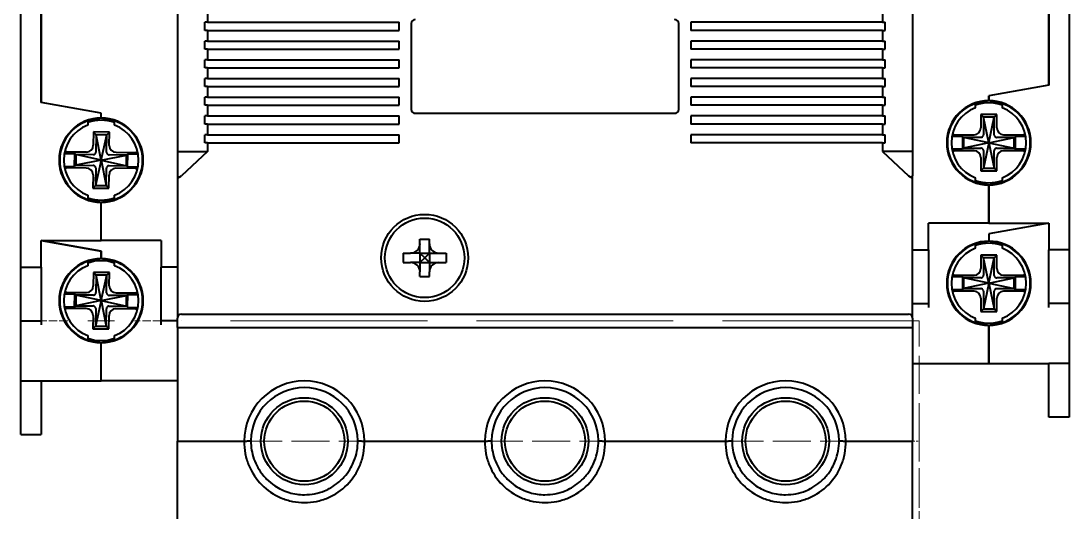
# Model space of a CAD drawing. Header units: millimetres. Extents: x 0 to 4752, y 0 to 3360.
# Drawn here: x 3916.9 to 3995.3, y 1141.5 to 1178.2 of the extents above; entities that cross this region are included whole.
import ezdxf

# ---------------------------------------------------------------- set-up
doc = ezdxf.new("R2010")
doc.units = ezdxf.units.MM
doc.header["$LTSCALE"] = 8
doc.linetypes.add('DASHED', pattern=[0.2067, 0.1654, -0.0413])
doc.layers.add('가려진 것(ISO)', color=2, linetype='DASHED', lineweight=18)
doc.layers.add('가시적인 것(ISO)', color=3, linetype='Continuous', lineweight=40)

msp = doc.modelspace()

# ---------------------------------------------------------------- linework, layer by layer
at = {"layer": '가려진 것(ISO)', "ltscale": 0.476074}
for p, q in [((3920.387, 1155.832), (3918.387, 1155.832)), ((3923.887, 1155.832), (3921.887, 1155.832)), ((3927.387, 1155.832), (3925.387, 1155.832))]:
    msp.add_line(p, q, dxfattribs=at)
at = {"layer": '가려진 것(ISO)', "ltscale": 11.127237}
msp.add_line((3984.087, 1155.832), (3928.887, 1155.832), dxfattribs=at)
at = {"layer": '가려진 것(ISO)', "ltscale": 2.142684}
msp.add_line((3984.087, 1146.832), (3984.087, 1155.832), dxfattribs=at)
at = {"layer": '가려진 것(ISO)', "ltscale": 2.142674}
for p, q in [((3933.587, 1146.832), (3942.587, 1146.832)), ((3951.587, 1146.832), (3960.587, 1146.832)), ((3969.587, 1146.832), (3978.587, 1146.832))]:
    msp.add_line(p, q, dxfattribs=at)
at = {"layer": '가려진 것(ISO)', "ltscale": 0.118944}
msp.add_line((3983.587, 1146.832), (3984.087, 1146.832), dxfattribs=at)
at = {"layer": '가려진 것(ISO)', "ltscale": 1.495845}
msp.add_line((3984.087, 1142.832), (3984.087, 1146.832), dxfattribs=at)
at = {"layer": '가려진 것(ISO)', "ltscale": 0.747873}
msp.add_line((3984.087, 1142.832), (3984.087, 1140.832), dxfattribs=at)
at = {"layer": '가시적인 것(ISO)'}
for p, q in [((3995.287, 1207.132), (3995.287, 1161.132)), ((3916.887, 1159.832), (3916.887, 1205.832)), ((3928.587, 1198.182), (3928.587, 1168.482)), ((3983.587, 1198.182), (3983.587, 1168.482)), ((3993.787, 1194.832), (3993.787, 1173.432)), ((3993.787, 1173.432), (3993.787, 1194.832)), ((3918.387, 1172.132), (3918.387, 1193.532)), ((3918.387, 1193.532), (3918.387, 1172.132)), ((3930.85, 1178.932), (3930.85, 1178.132)), ((3981.325, 1178.932), (3981.325, 1178.132)), ((3930.65, 1177.532), (3930.65, 1178.132)), ((3930.85, 1178.132), (3930.65, 1178.132)), ((3930.85, 1178.132), (3945.187, 1178.132)), ((3945.187, 1177.532), (3945.187, 1178.132)), ((3946.087, 1178.032), (3946.087, 1171.632)), ((3966.087, 1171.632), (3966.087, 1178.032)), ((3966.987, 1178.132), (3966.987, 1177.532)), ((3981.325, 1178.132), (3966.987, 1178.132)), ((3981.325, 1178.132), (3981.525, 1178.132)), ((3981.525, 1177.532), (3981.525, 1178.132)), ((3930.85, 1177.532), (3930.65, 1177.532)), ((3930.85, 1177.532), (3945.187, 1177.532)), ((3930.85, 1177.532), (3930.85, 1176.732)), ((3981.325, 1177.532), (3966.987, 1177.532)), ((3981.325, 1177.532), (3981.325, 1176.732)), ((3981.325, 1177.532), (3981.525, 1177.532)), ((3930.65, 1176.132), (3930.65, 1176.732)), ((3930.85, 1176.732), (3930.65, 1176.732)), ((3930.85, 1176.132), (3930.65, 1176.132)), ((3930.85, 1176.732), (3945.187, 1176.732)), ((3930.85, 1176.132), (3945.187, 1176.132)), ((3930.85, 1176.132), (3930.85, 1175.332)), ((3945.187, 1176.132), (3945.187, 1176.732)), ((3966.987, 1176.732), (3966.987, 1176.132)), ((3981.325, 1176.732), (3966.987, 1176.732)), ((3981.325, 1176.132), (3966.987, 1176.132)), ((3981.325, 1176.732), (3981.525, 1176.732)), ((3981.325, 1176.132), (3981.325, 1175.332)), ((3981.325, 1176.132), (3981.525, 1176.132)), ((3981.525, 1176.132), (3981.525, 1176.732)), ((3930.65, 1174.732), (3930.65, 1175.332)), ((3930.85, 1175.332), (3930.65, 1175.332)), ((3930.85, 1175.332), (3945.187, 1175.332)), ((3945.187, 1174.732), (3945.187, 1175.332)), ((3966.987, 1175.332), (3966.987, 1174.732)), ((3981.325, 1175.332), (3966.987, 1175.332)), ((3981.325, 1175.332), (3981.525, 1175.332)), ((3981.525, 1174.732), (3981.525, 1175.332)), ((3930.85, 1174.732), (3930.65, 1174.732)), ((3930.85, 1174.732), (3945.187, 1174.732)), ((3930.85, 1174.732), (3930.85, 1173.932)), ((3981.325, 1174.732), (3966.987, 1174.732)), ((3981.325, 1174.732), (3981.325, 1173.932)), ((3981.325, 1174.732), (3981.525, 1174.732)), ((3930.65, 1173.332), (3930.65, 1173.932)), ((3930.85, 1173.932), (3930.65, 1173.932)), ((3930.85, 1173.932), (3945.187, 1173.932)), ((3945.187, 1173.332), (3945.187, 1173.932)), ((3966.987, 1173.932), (3966.987, 1173.332)), ((3981.325, 1173.932), (3966.987, 1173.932)), ((3981.325, 1173.932), (3981.525, 1173.932)), ((3981.525, 1173.332), (3981.525, 1173.932)), ((3930.85, 1173.332), (3930.65, 1173.332)), ((3930.85, 1173.332), (3945.187, 1173.332)), ((3930.85, 1173.332), (3930.85, 1172.532)), ((3981.325, 1173.332), (3966.987, 1173.332)), ((3981.325, 1173.332), (3981.325, 1172.532)), ((3981.325, 1173.332), (3981.525, 1173.332)), ((3993.787, 1173.432), (3989.287, 1172.638)), ((3993.787, 1173.432), (3989.287, 1172.638)), ((3922.887, 1171.338), (3918.387, 1172.132)), ((3922.887, 1171.338), (3918.387, 1172.132)), ((3930.65, 1171.932), (3930.65, 1172.532)), ((3930.85, 1172.532), (3930.65, 1172.532)), ((3930.85, 1172.532), (3945.187, 1172.532)), ((3945.187, 1171.932), (3945.187, 1172.532)), ((3966.987, 1172.532), (3966.987, 1171.932)), ((3981.325, 1172.532), (3966.987, 1172.532)), ((3981.325, 1172.532), (3981.525, 1172.532)), ((3981.525, 1171.932), (3981.525, 1172.532)), ((3988.287, 1172.066), (3988.287, 1172.119)), ((3989.187, 1172.28), (3989.187, 1172.23)), ((3989.287, 1172.282), (3989.287, 1172.638)), ((3989.287, 1172.638), (3989.287, 1172.282)), ((3989.387, 1172.28), (3989.387, 1172.23)), ((3990.287, 1172.119), (3990.287, 1172.066)), ((3922.887, 1170.982), (3922.887, 1171.338)), ((3922.887, 1170.982), (3922.887, 1171.338)), ((3930.85, 1171.932), (3930.65, 1171.932)), ((3930.85, 1171.932), (3945.187, 1171.932)), ((3930.85, 1171.932), (3930.85, 1171.132)), ((3946.387, 1171.332), (3965.787, 1171.332)), ((3981.325, 1171.932), (3966.987, 1171.932)), ((3981.325, 1171.932), (3981.325, 1171.132)), ((3981.325, 1171.932), (3981.525, 1171.932)), ((3921.887, 1170.766), (3921.887, 1170.819)), ((3922.787, 1170.98), (3922.787, 1170.93)), ((3922.987, 1170.98), (3922.987, 1170.93)), ((3923.887, 1170.819), (3923.887, 1170.766)), ((3930.65, 1170.532), (3930.65, 1171.132)), ((3930.85, 1171.132), (3930.65, 1171.132)), ((3930.85, 1170.532), (3930.65, 1170.532)), ((3930.85, 1171.132), (3945.187, 1171.132)), ((3930.85, 1170.532), (3945.187, 1170.532)), ((3930.85, 1170.532), (3930.85, 1169.732)), ((3945.187, 1170.532), (3945.187, 1171.132)), ((3966.987, 1171.132), (3966.987, 1170.532)), ((3981.325, 1171.132), (3966.987, 1171.132)), ((3981.325, 1170.532), (3966.987, 1170.532)), ((3981.325, 1171.132), (3981.525, 1171.132)), ((3981.325, 1170.532), (3981.325, 1169.732)), ((3981.325, 1170.532), (3981.525, 1170.532)), ((3981.525, 1170.532), (3981.525, 1171.132)), ((3988.687, 1171.232), (3988.687, 1170.237)), ((3989.887, 1171.232), (3988.687, 1171.232)), ((3988.887, 1171.032), (3988.687, 1171.232)), ((3988.887, 1171.032), (3988.887, 1169.734)), ((3989.687, 1171.032), (3988.887, 1171.032)), ((3989.287, 1169.132), (3988.887, 1171.032)), ((3989.287, 1169.132), (3989.687, 1171.032)), ((3989.687, 1171.032), (3989.887, 1171.232)), ((3989.687, 1169.734), (3989.687, 1171.032)), ((3989.887, 1170.237), (3989.887, 1171.232)), ((3922.306, 1169.937), (3922.297, 1168.942)), ((3923.506, 1169.927), (3922.306, 1169.937)), ((3922.504, 1169.735), (3922.306, 1169.937)), ((3922.504, 1169.735), (3922.493, 1168.437)), ((3923.304, 1169.728), (3922.504, 1169.735)), ((3922.887, 1167.832), (3922.504, 1169.735)), ((3922.887, 1167.832), (3923.304, 1169.728)), ((3923.293, 1168.43), (3923.304, 1169.728)), ((3923.304, 1169.728), (3923.506, 1169.927)), ((3923.497, 1168.932), (3923.506, 1169.927)), ((3930.65, 1169.132), (3930.65, 1169.732)), ((3930.85, 1169.732), (3930.65, 1169.732)), ((3930.85, 1169.732), (3945.187, 1169.732)), ((3945.187, 1169.132), (3945.187, 1169.732)), ((3966.987, 1169.732), (3966.987, 1169.132)), ((3981.325, 1169.732), (3966.987, 1169.732)), ((3981.325, 1169.732), (3981.525, 1169.732)), ((3981.525, 1169.132), (3981.525, 1169.732)), ((3986.703, 1169.732), (3988.183, 1169.732)), ((3990.392, 1169.732), (3991.872, 1169.732)), ((3930.85, 1169.132), (3930.65, 1169.132)), ((3930.85, 1169.132), (3945.187, 1169.132)), ((3930.85, 1169.132), (3930.85, 1168.482)), ((3981.325, 1169.132), (3966.987, 1169.132)), ((3981.325, 1169.132), (3981.325, 1168.482)), ((3981.325, 1169.132), (3981.525, 1169.132)), ((3987.307, 1169.612), (3986.529, 1169.612)), ((3987.307, 1169.612), (3987.307, 1168.652)), ((3987.387, 1169.532), (3987.307, 1169.612)), ((3988.686, 1169.532), (3987.387, 1169.532)), ((3989.287, 1169.132), (3987.387, 1169.532)), ((3987.387, 1169.532), (3987.387, 1168.732)), ((3989.287, 1169.132), (3987.387, 1168.732)), ((3989.287, 1169.132), (3988.887, 1167.232)), ((3989.287, 1169.132), (3991.187, 1169.532)), ((3989.287, 1169.132), (3991.187, 1168.732)), ((3989.287, 1169.132), (3989.687, 1167.232)), ((3991.187, 1169.532), (3989.889, 1169.532)), ((3991.187, 1169.532), (3991.267, 1169.612)), ((3991.187, 1168.732), (3991.187, 1169.532)), ((3992.046, 1169.612), (3991.267, 1169.612)), ((3991.267, 1169.612), (3991.267, 1168.652)), ((3920.133, 1168.336), (3920.912, 1168.329)), ((3920.309, 1168.454), (3921.788, 1168.442)), ((3920.903, 1167.369), (3920.912, 1168.329)), ((3920.991, 1168.249), (3920.912, 1168.329)), ((3920.991, 1168.249), (3920.984, 1167.449)), ((3922.289, 1168.237), (3920.991, 1168.249)), ((3922.887, 1167.832), (3920.991, 1168.249)), ((3922.887, 1167.832), (3924.791, 1168.215)), ((3924.791, 1168.215), (3923.493, 1168.227)), ((3923.998, 1168.422), (3925.477, 1168.409)), ((3924.784, 1167.415), (3924.791, 1168.215)), ((3924.791, 1168.215), (3924.872, 1168.295)), ((3924.863, 1167.335), (3924.872, 1168.295)), ((3924.872, 1168.295), (3925.65, 1168.288)), ((3928.587, 1168.482), (3930.85, 1168.482)), ((3928.587, 1168.482), (3928.587, 1166.66)), ((3930.85, 1168.482), (3928.887, 1166.66)), ((3981.325, 1168.482), (3983.287, 1166.66)), ((3983.587, 1168.482), (3981.325, 1168.482)), ((3983.587, 1168.482), (3983.587, 1166.66)), ((3987.307, 1168.652), (3986.529, 1168.652)), ((3988.183, 1168.532), (3986.703, 1168.532)), ((3987.387, 1168.732), (3987.307, 1168.652)), ((3987.387, 1168.732), (3988.686, 1168.732)), ((3988.887, 1168.53), (3988.887, 1167.232)), ((3989.687, 1167.232), (3989.687, 1168.53)), ((3989.889, 1168.732), (3991.187, 1168.732)), ((3991.872, 1168.532), (3990.392, 1168.532)), ((3991.187, 1168.732), (3991.267, 1168.652)), ((3992.046, 1168.652), (3991.267, 1168.652)), ((3920.125, 1167.376), (3920.903, 1167.369)), ((3920.984, 1167.449), (3920.903, 1167.369)), ((3922.887, 1167.832), (3920.984, 1167.449)), ((3920.984, 1167.449), (3922.282, 1167.437)), ((3922.887, 1167.832), (3922.471, 1165.936)), ((3922.887, 1167.832), (3924.784, 1167.415)), ((3922.887, 1167.832), (3923.271, 1165.929)), ((3923.486, 1167.427), (3924.784, 1167.415)), ((3924.784, 1167.415), (3924.863, 1167.335)), ((3988.687, 1168.027), (3988.687, 1167.032)), ((3989.887, 1167.032), (3989.887, 1168.027)), ((3921.777, 1167.242), (3920.298, 1167.255)), ((3922.278, 1166.732), (3922.269, 1165.737)), ((3922.482, 1167.234), (3922.471, 1165.936)), ((3923.271, 1165.929), (3923.282, 1167.227)), ((3923.469, 1165.727), (3923.478, 1166.722)), ((3925.466, 1167.209), (3923.987, 1167.222)), ((3924.863, 1167.335), (3925.642, 1167.328)), ((3928.587, 1166.66), (3928.587, 1156.032)), ((3983.587, 1156.032), (3983.587, 1166.66)), ((3988.887, 1167.232), (3988.687, 1167.032)), ((3988.687, 1167.032), (3989.887, 1167.032)), ((3988.887, 1167.232), (3989.687, 1167.232)), ((3989.687, 1167.232), (3989.887, 1167.032)), ((3922.471, 1165.936), (3922.269, 1165.737)), ((3922.471, 1165.936), (3923.271, 1165.929)), ((3923.271, 1165.929), (3923.469, 1165.727)), ((3988.287, 1166.145), (3988.287, 1166.198)), ((3989.187, 1166.034), (3989.187, 1165.984)), ((3989.287, 1163.132), (3989.287, 1165.982)), ((3989.287, 1165.982), (3989.287, 1163.132)), ((3989.387, 1166.034), (3989.387, 1165.984)), ((3990.287, 1166.198), (3990.287, 1166.145)), ((3922.269, 1165.737), (3923.469, 1165.727)), ((3921.887, 1164.845), (3921.887, 1164.898)), ((3922.787, 1164.734), (3922.787, 1164.684)), ((3922.887, 1161.832), (3922.887, 1164.682)), ((3922.887, 1161.832), (3922.887, 1164.682)), ((3922.987, 1164.734), (3922.987, 1164.684)), ((3923.887, 1164.898), (3923.887, 1164.845)), ((3989.287, 1163.132), (3984.787, 1163.132)), ((3984.787, 1161.132), (3984.787, 1163.132)), ((3993.787, 1163.132), (3989.287, 1162.338)), ((3993.787, 1163.132), (3989.287, 1162.338)), ((3989.287, 1163.132), (3993.787, 1163.132)), ((3993.787, 1163.132), (3993.787, 1161.132)), ((3946.737, 1161.582), (3946.737, 1161.932)), ((3946.737, 1161.932), (3947.437, 1161.932)), ((3947.437, 1161.582), (3947.437, 1161.932)), ((3989.287, 1162.338), (3989.287, 1161.782)), ((3989.287, 1162.338), (3989.287, 1161.782)), ((3918.387, 1161.832), (3922.887, 1161.038)), ((3918.387, 1159.832), (3918.387, 1161.832)), ((3922.887, 1161.038), (3918.387, 1161.832)), ((3918.387, 1161.832), (3922.887, 1161.832)), ((3927.387, 1161.832), (3922.887, 1161.832)), ((3927.387, 1161.832), (3927.387, 1159.832)), ((3946.737, 1160.882), (3946.737, 1161.582)), ((3947.437, 1160.882), (3947.437, 1161.582)), ((3983.587, 1161.132), (3984.787, 1161.132)), ((3984.787, 1161.132), (3984.787, 1157.132)), ((3988.287, 1161.619), (3988.287, 1161.566)), ((3989.187, 1161.73), (3989.187, 1161.78)), ((3989.387, 1161.73), (3989.387, 1161.78)), ((3990.287, 1161.619), (3990.287, 1161.566)), ((3993.787, 1157.132), (3993.787, 1161.132)), ((3995.287, 1161.132), (3993.787, 1161.132)), ((3995.287, 1161.132), (3995.287, 1157.132)), ((3922.787, 1160.43), (3922.787, 1160.48)), ((3922.887, 1161.038), (3922.887, 1160.482)), ((3922.887, 1160.482), (3922.887, 1161.038)), ((3922.987, 1160.43), (3922.987, 1160.48)), ((3945.487, 1160.882), (3945.487, 1160.182)), ((3945.487, 1160.882), (3946.037, 1160.882)), ((3946.737, 1160.882), (3946.037, 1160.882)), ((3946.737, 1160.882), (3947.087, 1160.532)), ((3946.737, 1160.882), (3947.437, 1160.882)), ((3946.737, 1160.882), (3946.737, 1160.182)), ((3947.087, 1160.532), (3946.737, 1160.182)), ((3947.087, 1160.532), (3947.437, 1160.882)), ((3947.437, 1160.182), (3947.087, 1160.532)), ((3947.437, 1160.882), (3947.437, 1160.182)), ((3947.437, 1160.882), (3948.137, 1160.882)), ((3948.137, 1160.882), (3948.687, 1160.882)), ((3948.687, 1160.882), (3948.687, 1160.182)), ((3988.687, 1160.732), (3988.687, 1159.737)), ((3989.887, 1160.732), (3988.687, 1160.732)), ((3988.887, 1160.532), (3988.687, 1160.732)), ((3988.887, 1160.532), (3988.887, 1159.234)), ((3989.687, 1160.532), (3988.887, 1160.532)), ((3989.287, 1158.632), (3988.887, 1160.532)), ((3989.287, 1158.632), (3989.687, 1160.532)), ((3989.687, 1160.532), (3989.887, 1160.732)), ((3989.687, 1159.234), (3989.687, 1160.532)), ((3989.887, 1159.737), (3989.887, 1160.732)), ((3916.887, 1155.832), (3916.887, 1159.832)), ((3916.887, 1159.832), (3918.387, 1159.832)), ((3918.387, 1159.832), (3918.387, 1155.832)), ((3921.887, 1160.266), (3921.887, 1160.319)), ((3923.887, 1160.266), (3923.887, 1160.319)), ((3928.587, 1159.832), (3927.387, 1159.832)), ((3927.387, 1155.832), (3927.387, 1159.832)), ((3945.487, 1160.182), (3946.037, 1160.182)), ((3946.737, 1160.182), (3946.037, 1160.182)), ((3946.737, 1160.182), (3947.437, 1160.182)), ((3946.737, 1160.182), (3946.737, 1159.482)), ((3947.437, 1160.182), (3948.137, 1160.182)), ((3947.437, 1160.182), (3947.437, 1159.482)), ((3948.137, 1160.182), (3948.687, 1160.182)), ((3922.306, 1159.437), (3922.297, 1158.442)), ((3923.506, 1159.427), (3922.306, 1159.437)), ((3922.504, 1159.235), (3922.306, 1159.437)), ((3922.504, 1159.235), (3922.493, 1157.937)), ((3923.304, 1159.228), (3922.504, 1159.235)), ((3922.887, 1157.332), (3922.504, 1159.235)), ((3922.887, 1157.332), (3923.304, 1159.228)), ((3923.293, 1157.93), (3923.304, 1159.228)), ((3923.304, 1159.228), (3923.506, 1159.427)), ((3923.497, 1158.432), (3923.506, 1159.427)), ((3946.737, 1159.132), (3946.737, 1159.482)), ((3946.737, 1159.132), (3947.437, 1159.132)), ((3947.437, 1159.132), (3947.437, 1159.482)), ((3987.307, 1159.112), (3986.529, 1159.112)), ((3986.703, 1159.232), (3988.183, 1159.232)), ((3987.307, 1159.112), (3987.307, 1158.152)), ((3987.387, 1159.032), (3987.307, 1159.112)), ((3988.686, 1159.032), (3987.387, 1159.032)), ((3989.287, 1158.632), (3987.387, 1159.032)), ((3987.387, 1159.032), (3987.387, 1158.232)), ((3989.287, 1158.632), (3991.187, 1159.032)), ((3991.187, 1159.032), (3989.889, 1159.032)), ((3990.392, 1159.232), (3991.872, 1159.232)), ((3991.187, 1159.032), (3991.267, 1159.112)), ((3991.187, 1158.232), (3991.187, 1159.032)), ((3992.046, 1159.112), (3991.267, 1159.112)), ((3991.267, 1159.112), (3991.267, 1158.152)), ((3987.307, 1158.152), (3986.529, 1158.152)), ((3988.183, 1158.032), (3986.703, 1158.032)), ((3987.387, 1158.232), (3987.307, 1158.152)), ((3989.287, 1158.632), (3987.387, 1158.232)), ((3987.387, 1158.232), (3988.686, 1158.232)), ((3989.287, 1158.632), (3988.887, 1156.732)), ((3988.887, 1158.03), (3988.887, 1156.732)), ((3989.287, 1158.632), (3991.187, 1158.232)), ((3989.287, 1158.632), (3989.687, 1156.732)), ((3989.687, 1156.732), (3989.687, 1158.03)), ((3989.889, 1158.232), (3991.187, 1158.232)), ((3991.872, 1158.032), (3990.392, 1158.032)), ((3991.187, 1158.232), (3991.267, 1158.152)), ((3992.046, 1158.152), (3991.267, 1158.152)), ((3920.133, 1157.836), (3920.912, 1157.829)), ((3920.309, 1157.954), (3921.788, 1157.942)), ((3920.903, 1156.869), (3920.912, 1157.829)), ((3920.991, 1157.749), (3920.912, 1157.829)), ((3920.991, 1157.749), (3920.984, 1156.949)), ((3922.887, 1157.332), (3920.984, 1156.949)), ((3922.289, 1157.737), (3920.991, 1157.749)), ((3922.887, 1157.332), (3920.991, 1157.749)), ((3922.887, 1157.332), (3922.471, 1155.436)), ((3922.887, 1157.332), (3924.791, 1157.715)), ((3922.887, 1157.332), (3924.784, 1156.915)), ((3922.887, 1157.332), (3923.271, 1155.429)), ((3924.791, 1157.715), (3923.493, 1157.727)), ((3923.998, 1157.922), (3925.477, 1157.909)), ((3924.784, 1156.915), (3924.791, 1157.715)), ((3924.791, 1157.715), (3924.872, 1157.795)), ((3924.863, 1156.835), (3924.872, 1157.795)), ((3924.872, 1157.795), (3925.65, 1157.788)), ((3988.687, 1157.527), (3988.687, 1156.532)), ((3989.887, 1156.532), (3989.887, 1157.527)), ((3920.125, 1156.876), (3920.903, 1156.869)), ((3921.777, 1156.742), (3920.298, 1156.755)), ((3920.984, 1156.949), (3920.903, 1156.869)), ((3920.984, 1156.949), (3922.282, 1156.937)), ((3922.482, 1156.734), (3922.471, 1155.436)), ((3923.271, 1155.429), (3923.282, 1156.727)), ((3923.486, 1156.927), (3924.784, 1156.915)), ((3925.466, 1156.709), (3923.987, 1156.722)), ((3924.784, 1156.915), (3924.863, 1156.835)), ((3924.863, 1156.835), (3925.642, 1156.828)), ((3983.587, 1157.132), (3984.787, 1157.132)), ((3984.787, 1157.132), (3984.787, 1156.832)), ((3988.887, 1156.732), (3988.687, 1156.532)), ((3988.687, 1156.532), (3989.887, 1156.532)), ((3988.887, 1156.732), (3989.687, 1156.732)), ((3989.687, 1156.732), (3989.887, 1156.532)), ((3993.787, 1156.832), (3993.787, 1157.132)), ((3995.287, 1157.132), (3993.787, 1157.132)), ((3995.287, 1157.132), (3995.287, 1156.832)), ((3995.287, 1156.832), (3995.287, 1152.632)), ((3916.887, 1155.532), (3916.887, 1155.832)), ((3916.887, 1155.832), (3918.387, 1155.832)), ((3918.387, 1155.832), (3918.387, 1155.532)), ((3922.278, 1156.232), (3922.269, 1155.237)), ((3923.469, 1155.227), (3923.478, 1156.222)), ((3927.387, 1155.532), (3927.387, 1155.832)), ((3928.587, 1155.832), (3927.387, 1155.832)), ((3928.587, 1155.332), (3928.587, 1156.032)), ((3928.887, 1156.332), (3983.287, 1156.332)), ((3983.587, 1156.032), (3983.587, 1155.332)), ((3988.287, 1155.698), (3988.287, 1155.645)), ((3990.287, 1155.698), (3990.287, 1155.645)), ((3916.887, 1151.332), (3916.887, 1155.532)), ((3922.471, 1155.436), (3922.269, 1155.237)), ((3922.269, 1155.237), (3923.469, 1155.227)), ((3922.471, 1155.436), (3923.271, 1155.429)), ((3923.271, 1155.429), (3923.469, 1155.227)), ((3928.587, 1155.332), (3983.587, 1155.332)), ((3928.587, 1155.332), (3928.587, 1146.832)), ((3983.587, 1155.332), (3983.587, 1146.832)), ((3989.187, 1155.484), (3989.187, 1155.534)), ((3989.287, 1152.632), (3989.287, 1155.482)), ((3989.287, 1155.482), (3989.287, 1152.632)), ((3989.387, 1155.484), (3989.387, 1155.534)), ((3921.887, 1154.345), (3921.887, 1154.398)), ((3922.787, 1154.184), (3922.787, 1154.234)), ((3922.887, 1151.332), (3922.887, 1154.182)), ((3922.887, 1151.332), (3922.887, 1154.182)), ((3922.987, 1154.184), (3922.987, 1154.234)), ((3923.887, 1154.345), (3923.887, 1154.398)), ((3983.587, 1152.632), (3989.287, 1152.632)), ((3989.287, 1152.632), (3993.787, 1152.632)), ((3993.787, 1148.632), (3993.787, 1152.632)), ((3995.287, 1152.632), (3993.787, 1152.632)), ((3995.287, 1152.632), (3995.287, 1148.632)), ((3916.887, 1147.332), (3916.887, 1151.332)), ((3916.887, 1151.332), (3918.387, 1151.332)), ((3918.387, 1151.332), (3918.387, 1147.332)), ((3918.387, 1151.332), (3922.887, 1151.332)), ((3928.587, 1151.332), (3922.887, 1151.332)), ((3995.287, 1148.632), (3993.787, 1148.632)), ((3916.887, 1147.332), (3918.387, 1147.332)), ((3928.587, 1140.632), (3928.587, 1146.832)), ((3928.587, 1146.832), (3933.587, 1146.832)), ((3942.587, 1146.832), (3951.587, 1146.832)), ((3960.587, 1146.832), (3969.587, 1146.832)), ((3978.587, 1146.832), (3983.587, 1146.832)), ((3983.587, 1140.632), (3983.587, 1146.832))]:
    msp.add_line(p, q, dxfattribs=at)
for centre, radius in [((3947.087, 1160.532), 3.25), ((3947.087, 1160.532), 2.975), ((3938.087, 1146.832), 3.25), ((3938.087, 1146.832), 3), ((3956.087, 1146.832), 3.25), ((3956.087, 1146.832), 3), ((3974.087, 1146.832), 3.25), ((3974.087, 1146.832), 3)]:
    msp.add_circle(centre, radius, dxfattribs=at)
for centre, radius, start, end in [((3946.387, 1178.032), 0.3, 90, 180), ((3965.787, 1178.032), 0.3, 0, 90), ((3989.287, 1169.132), 3.15, 90, 270), ((3989.287, 1169.132), 3.1, 91.84857, 108.81906), ((3989.287, 1169.132), 2.986, 70.4332, 109.5668), ((3989.287, 1169.132), 3.15, 270, 90), ((3989.287, 1169.132), 3.1, 71.18094, 88.15143), ((3946.387, 1171.632), 0.3, 180, 270), ((3965.787, 1171.632), 0.3, 270, 0), ((3989.287, 1169.132), 3.1, 108.81906, 251.18094), ((3989.287, 1169.132), 2.8, 110.92483, 249.07517), ((3989.287, 1169.132), 3.1, 288.81906, 71.18094), ((3989.287, 1169.132), 2.8, 290.92483, 69.07517), ((3922.887, 1167.832), 3.15, 90, 270), ((3922.887, 1167.832), 3.1, 108.81906, 251.18094), ((3922.887, 1167.832), 3.1, 91.84857, 108.81906), ((3922.887, 1167.832), 2.986, 70.4332, 109.5668), ((3922.887, 1167.832), 3.15, 270, 90), ((3922.887, 1167.832), 3.1, 71.18094, 88.15143), ((3922.887, 1167.832), 3.1, 288.81906, 71.18094), ((3922.887, 1167.832), 2.8, 110.92483, 249.07517), ((3922.887, 1167.832), 2.8, 290.92483, 69.07517), ((3989.287, 1169.132), 2.986, 250.4332, 289.5668), ((3989.287, 1169.132), 3.1, 251.18094, 268.15143), ((3989.287, 1169.132), 3.1, 271.84857, 288.81906), ((3922.887, 1167.832), 2.986, 250.4332, 289.5668), ((3922.887, 1167.832), 3.1, 251.18094, 268.15143), ((3922.887, 1167.832), 3.1, 271.84857, 288.81906), ((3989.287, 1158.632), 3.15, 90, 270), ((3989.287, 1158.632), 3.1, 108.81906, 251.18094), ((3989.287, 1158.632), 2.8, 110.92483, 249.07517), ((3989.287, 1158.632), 3.1, 91.84857, 108.81906), ((3989.287, 1158.632), 2.986, 70.4332, 109.5668), ((3989.287, 1158.632), 3.15, 270, 90), ((3989.287, 1158.632), 3.1, 71.18094, 88.15143), ((3989.287, 1158.632), 3.1, 288.81906, 71.18094), ((3989.287, 1158.632), 2.8, 290.92483, 69.07517), ((3922.887, 1157.332), 3.15, 90, 270), ((3922.887, 1157.332), 3.1, 91.84857, 108.81906), ((3922.887, 1157.332), 3.15, 270, 90), ((3922.887, 1157.332), 3.1, 71.18094, 88.15143), ((3922.887, 1157.332), 3.1, 108.81906, 251.18094), ((3922.887, 1157.332), 2.8, 110.92483, 249.07517), ((3922.887, 1157.332), 2.986, 70.4332, 109.5668), ((3922.887, 1157.332), 3.1, 288.81906, 71.18094), ((3922.887, 1157.332), 2.8, 290.92483, 69.07517), ((3928.887, 1156.032), 0.3, 90, 180), ((3983.287, 1156.032), 0.3, 0, 90), ((3989.287, 1158.632), 2.986, 250.4332, 289.5668), ((3989.287, 1158.632), 3.1, 251.18094, 268.15143), ((3989.287, 1158.632), 3.1, 271.84857, 288.81906), ((3922.887, 1157.332), 2.986, 250.4332, 289.5668), ((3922.887, 1157.332), 3.1, 251.18094, 268.15143), ((3922.887, 1157.332), 3.1, 271.84857, 288.81906), ((3938.087, 1146.832), 4.5, 0, 180), ((3956.087, 1146.832), 4.5, 0, 180), ((3974.087, 1146.832), 4.5, 0, 180), ((3938.087, 1146.832), 4, 0.55738, 179.44281), ((3956.087, 1146.832), 4, 0.55738, 179.44281), ((3974.087, 1146.832), 4, 0.55738, 179.44281)]:
    msp.add_arc(centre, radius, start, end, dxfattribs=at)
for centre, major_axis, ratio, start_param, end_param in [((3988.149, 1170.271), (-0.393, 0.393), 0.939231, 2.387521, 3.895664), ((3990.426, 1170.271), (0.393, 0.393), 0.939231, 2.387521, 3.895664), ((3921.759, 1168.98), (-0.389, 0.396), 0.939231, 2.387521, 3.895664), ((3924.036, 1168.961), (0.396, 0.389), 0.939231, 2.387521, 3.895664), ((3988.149, 1167.993), (-0.393, -0.393), 0.939231, 2.387521, 3.895664), ((3990.426, 1167.993), (0.393, -0.393), 0.939231, 2.387521, 3.895664), ((3921.739, 1166.703), (-0.396, -0.389), 0.939231, 2.387521, 3.895664), ((3924.016, 1166.683), (0.389, -0.396), 0.939231, 2.387521, 3.895664), ((3928.887, 1166.939), (-0.26, -0.38), 0.39371, 5.760766, 7.331562), ((3983.287, 1166.939), (0.26, -0.38), 0.39371, 5.234809, 6.805605), ((3945.993, 1161.627), (-0.542, 0.542), 0.941609, 2.386259, 3.896927), ((3948.182, 1161.627), (0.542, 0.542), 0.941609, 2.386259, 3.896927), ((3945.993, 1159.437), (-0.542, -0.542), 0.941609, 2.386259, 3.896927), ((3948.182, 1159.437), (0.542, -0.542), 0.941609, 2.386259, 3.896927), ((3988.149, 1159.771), (-0.393, 0.393), 0.939231, 2.387521, 3.895664), ((3990.426, 1159.771), (0.393, 0.393), 0.939231, 2.387521, 3.895664), ((3921.759, 1158.48), (-0.389, 0.396), 0.939231, 2.387521, 3.895664), ((3924.036, 1158.461), (0.396, 0.389), 0.939231, 2.387521, 3.895664), ((3988.149, 1157.493), (-0.393, -0.393), 0.939231, 2.387521, 3.895664), ((3990.426, 1157.493), (0.393, -0.393), 0.939231, 2.387521, 3.895664), ((3921.739, 1156.203), (-0.396, -0.389), 0.939231, 2.387521, 3.895664), ((3924.016, 1156.183), (0.389, -0.396), 0.939231, 2.387521, 3.895664)]:
    msp.add_ellipse(centre, major_axis=major_axis, ratio=ratio, start_param=start_param, end_param=end_param, dxfattribs=at)
for points in [[(3988.287, 1171.747), (3988.287, 1171.782), (3988.287, 1171.853), (3988.287, 1171.959), (3988.287, 1172.03), (3988.287, 1172.066)], [(3990.287, 1172.066), (3990.287, 1172.03), (3990.287, 1171.959), (3990.287, 1171.853), (3990.287, 1171.782), (3990.287, 1171.747)], [(3921.887, 1170.766), (3921.887, 1170.73), (3921.887, 1170.659), (3921.887, 1170.553), (3921.887, 1170.482), (3921.887, 1170.447)], [(3923.887, 1170.447), (3923.887, 1170.482), (3923.887, 1170.553), (3923.887, 1170.659), (3923.887, 1170.73), (3923.887, 1170.766)], [(3988.886, 1169.71), (3988.887, 1169.718), (3988.887, 1169.726), (3988.887, 1169.734)], [(3989.689, 1169.71), (3989.688, 1169.718), (3989.687, 1169.726), (3989.687, 1169.734)], [(3988.71, 1169.534), (3988.702, 1169.532), (3988.694, 1169.532), (3988.686, 1169.532)], [(3989.865, 1169.534), (3989.873, 1169.532), (3989.881, 1169.532), (3989.889, 1169.532)], [(3922.313, 1168.239), (3922.305, 1168.238), (3922.297, 1168.237), (3922.289, 1168.237)], [(3922.491, 1168.413), (3922.492, 1168.421), (3922.493, 1168.429), (3922.493, 1168.437)], [(3923.294, 1168.406), (3923.293, 1168.414), (3923.293, 1168.422), (3923.293, 1168.43)], [(3923.469, 1168.229), (3923.477, 1168.227), (3923.485, 1168.227), (3923.493, 1168.227)], [(3988.71, 1168.73), (3988.702, 1168.731), (3988.694, 1168.732), (3988.686, 1168.732)], [(3988.886, 1168.554), (3988.887, 1168.546), (3988.887, 1168.538), (3988.887, 1168.53)], [(3989.689, 1168.554), (3989.688, 1168.546), (3989.687, 1168.538), (3989.687, 1168.53)], [(3989.865, 1168.73), (3989.873, 1168.731), (3989.881, 1168.732), (3989.889, 1168.732)], [(3922.306, 1167.435), (3922.298, 1167.437), (3922.29, 1167.437), (3922.282, 1167.437)], [(3923.462, 1167.425), (3923.47, 1167.426), (3923.478, 1167.427), (3923.486, 1167.427)], [(3922.481, 1167.258), (3922.482, 1167.25), (3922.482, 1167.242), (3922.482, 1167.234)], [(3923.284, 1167.251), (3923.283, 1167.243), (3923.282, 1167.235), (3923.282, 1167.227)], [(3988.287, 1166.198), (3988.287, 1166.233), (3988.287, 1166.305), (3988.287, 1166.411), (3988.287, 1166.482), (3988.287, 1166.517)], [(3990.287, 1166.517), (3990.287, 1166.482), (3990.287, 1166.411), (3990.287, 1166.305), (3990.287, 1166.233), (3990.287, 1166.198)], [(3921.887, 1165.217), (3921.887, 1165.182), (3921.887, 1165.111), (3921.887, 1165.005), (3921.887, 1164.933), (3921.887, 1164.898)], [(3923.887, 1164.898), (3923.887, 1164.933), (3923.887, 1165.005), (3923.887, 1165.111), (3923.887, 1165.182), (3923.887, 1165.217)], [(3988.287, 1161.247), (3988.287, 1161.282), (3988.287, 1161.353), (3988.287, 1161.459), (3988.287, 1161.53), (3988.287, 1161.566)], [(3990.287, 1161.566), (3990.287, 1161.53), (3990.287, 1161.459), (3990.287, 1161.353), (3990.287, 1161.282), (3990.287, 1161.247)], [(3921.887, 1160.266), (3921.887, 1160.23), (3921.887, 1160.159), (3921.887, 1160.053), (3921.887, 1159.982), (3921.887, 1159.947)], [(3923.887, 1159.947), (3923.887, 1159.982), (3923.887, 1160.053), (3923.887, 1160.159), (3923.887, 1160.23), (3923.887, 1160.266)], [(3988.71, 1159.034), (3988.702, 1159.032), (3988.694, 1159.032), (3988.686, 1159.032)], [(3988.886, 1159.21), (3988.887, 1159.218), (3988.887, 1159.226), (3988.887, 1159.234)], [(3989.689, 1159.21), (3989.688, 1159.218), (3989.687, 1159.226), (3989.687, 1159.234)], [(3989.865, 1159.034), (3989.873, 1159.032), (3989.881, 1159.032), (3989.889, 1159.032)], [(3988.71, 1158.23), (3988.702, 1158.231), (3988.694, 1158.232), (3988.686, 1158.232)], [(3988.886, 1158.054), (3988.887, 1158.046), (3988.887, 1158.038), (3988.887, 1158.03)], [(3989.689, 1158.054), (3989.688, 1158.046), (3989.687, 1158.038), (3989.687, 1158.03)], [(3989.865, 1158.23), (3989.873, 1158.231), (3989.881, 1158.232), (3989.889, 1158.232)], [(3922.313, 1157.739), (3922.305, 1157.738), (3922.297, 1157.737), (3922.289, 1157.737)], [(3922.491, 1157.913), (3922.492, 1157.921), (3922.493, 1157.929), (3922.493, 1157.937)], [(3923.294, 1157.906), (3923.293, 1157.914), (3923.293, 1157.922), (3923.293, 1157.93)], [(3923.469, 1157.729), (3923.477, 1157.727), (3923.485, 1157.727), (3923.493, 1157.727)], [(3922.306, 1156.935), (3922.298, 1156.937), (3922.29, 1156.937), (3922.282, 1156.937)], [(3922.481, 1156.758), (3922.482, 1156.75), (3922.482, 1156.742), (3922.482, 1156.734)], [(3923.284, 1156.751), (3923.283, 1156.743), (3923.282, 1156.735), (3923.282, 1156.727)], [(3923.462, 1156.925), (3923.47, 1156.926), (3923.478, 1156.927), (3923.486, 1156.927)], [(3988.287, 1155.698), (3988.287, 1155.733), (3988.287, 1155.805), (3988.287, 1155.911), (3988.287, 1155.982), (3988.287, 1156.017)], [(3990.287, 1156.017), (3990.287, 1155.982), (3990.287, 1155.911), (3990.287, 1155.805), (3990.287, 1155.733), (3990.287, 1155.698)], [(3921.887, 1154.717), (3921.887, 1154.682), (3921.887, 1154.611), (3921.887, 1154.505), (3921.887, 1154.433), (3921.887, 1154.398)], [(3923.887, 1154.398), (3923.887, 1154.433), (3923.887, 1154.505), (3923.887, 1154.611), (3923.887, 1154.682), (3923.887, 1154.717)]]:
    msp.add_open_spline(points, degree=3, dxfattribs=at)
for points, knots in [([(3986.703, 1169.732), (3986.665, 1169.732), (3986.62, 1169.731), (3986.574, 1169.729), (3986.563, 1169.729), (3986.552, 1169.728)], [-0.04536887, -0.04536887, -0.04536887, -0.04536887, -0.03388591, -0.03388591, -0.03039823, -0.03039823, -0.03039823, -0.03039823]), ([(3992.023, 1169.728), (3992.012, 1169.729), (3992.001, 1169.729), (3991.955, 1169.731), (3991.91, 1169.732), (3991.872, 1169.732)], [-0.14993013, -0.14993013, -0.14993013, -0.14993013, -0.14644246, -0.14644246, -0.1349595, -0.1349595, -0.1349595, -0.1349595]), ([(3988.71, 1169.534), (3988.712, 1169.534), (3988.714, 1169.534), (3988.736, 1169.538), (3988.757, 1169.545), (3988.795, 1169.565), (3988.812, 1169.579), (3988.841, 1169.607), (3988.854, 1169.625), (3988.874, 1169.663), (3988.881, 1169.683), (3988.885, 1169.705), (3988.886, 1169.707), (3988.886, 1169.71)], [0.01709808, 0.01709808, 0.01709808, 0.01709808, 0.01777381, 0.01777381, 0.02384946, 0.02384946, 0.02992512, 0.02992512, 0.03600078, 0.03600078, 0.04207644, 0.04207644, 0.04275217, 0.04275217, 0.04275217, 0.04275217]), ([(3989.689, 1169.71), (3989.689, 1169.707), (3989.69, 1169.705), (3989.694, 1169.683), (3989.701, 1169.663), (3989.721, 1169.625), (3989.734, 1169.607), (3989.763, 1169.579), (3989.78, 1169.565), (3989.818, 1169.545), (3989.839, 1169.538), (3989.861, 1169.534), (3989.863, 1169.534), (3989.865, 1169.534)], [-0.22101525, -0.22101525, -0.22101525, -0.22101525, -0.22033952, -0.22033952, -0.21426387, -0.21426387, -0.20818821, -0.20818821, -0.20211255, -0.20211255, -0.19603689, -0.19603689, -0.19536116, -0.19536116, -0.19536116, -0.19536116]), ([(3920.309, 1168.454), (3920.27, 1168.455), (3920.225, 1168.454), (3920.179, 1168.453), (3920.168, 1168.452), (3920.157, 1168.452)], [-0.04536887, -0.04536887, -0.04536887, -0.04536887, -0.03388591, -0.03388591, -0.03039823, -0.03039823, -0.03039823, -0.03039823]), ([(3922.313, 1168.239), (3922.315, 1168.239), (3922.318, 1168.239), (3922.34, 1168.243), (3922.36, 1168.25), (3922.398, 1168.27), (3922.416, 1168.283), (3922.445, 1168.311), (3922.458, 1168.329), (3922.479, 1168.366), (3922.486, 1168.387), (3922.49, 1168.409), (3922.491, 1168.411), (3922.491, 1168.413)], [0.01709808, 0.01709808, 0.01709808, 0.01709808, 0.01777381, 0.01777381, 0.02384946, 0.02384946, 0.02992512, 0.02992512, 0.03600078, 0.03600078, 0.04207644, 0.04207644, 0.04275217, 0.04275217, 0.04275217, 0.04275217]), ([(3923.294, 1168.406), (3923.294, 1168.404), (3923.295, 1168.402), (3923.298, 1168.38), (3923.305, 1168.359), (3923.325, 1168.321), (3923.338, 1168.303), (3923.367, 1168.274), (3923.384, 1168.261), (3923.422, 1168.24), (3923.443, 1168.233), (3923.464, 1168.229), (3923.466, 1168.229), (3923.469, 1168.229)], [-0.22101525, -0.22101525, -0.22101525, -0.22101525, -0.22033952, -0.22033952, -0.21426387, -0.21426387, -0.20818821, -0.20818821, -0.20211255, -0.20211255, -0.19603689, -0.19603689, -0.19536116, -0.19536116, -0.19536116, -0.19536116]), ([(3925.628, 1168.404), (3925.617, 1168.405), (3925.606, 1168.406), (3925.56, 1168.408), (3925.515, 1168.409), (3925.477, 1168.409)], [-0.14993013, -0.14993013, -0.14993013, -0.14993013, -0.14644246, -0.14644246, -0.1349595, -0.1349595, -0.1349595, -0.1349595]), ([(3986.552, 1168.536), (3986.563, 1168.535), (3986.574, 1168.535), (3986.62, 1168.533), (3986.665, 1168.532), (3986.703, 1168.532)], [-0.14993013, -0.14993013, -0.14993013, -0.14993013, -0.14644246, -0.14644246, -0.1349595, -0.1349595, -0.1349595, -0.1349595]), ([(3988.886, 1168.554), (3988.886, 1168.556), (3988.885, 1168.559), (3988.881, 1168.58), (3988.874, 1168.601), (3988.854, 1168.639), (3988.841, 1168.657), (3988.812, 1168.685), (3988.795, 1168.699), (3988.757, 1168.719), (3988.736, 1168.726), (3988.714, 1168.73), (3988.712, 1168.73), (3988.71, 1168.73)], [-0.22101525, -0.22101525, -0.22101525, -0.22101525, -0.22033952, -0.22033952, -0.21426387, -0.21426387, -0.20818821, -0.20818821, -0.20211255, -0.20211255, -0.19603689, -0.19603689, -0.19536116, -0.19536116, -0.19536116, -0.19536116]), ([(3989.865, 1168.73), (3989.863, 1168.73), (3989.861, 1168.73), (3989.839, 1168.726), (3989.818, 1168.719), (3989.78, 1168.699), (3989.763, 1168.685), (3989.734, 1168.657), (3989.721, 1168.639), (3989.701, 1168.601), (3989.694, 1168.58), (3989.69, 1168.559), (3989.689, 1168.556), (3989.689, 1168.554)], [0.01709808, 0.01709808, 0.01709808, 0.01709808, 0.01777381, 0.01777381, 0.02384946, 0.02384946, 0.02992512, 0.02992512, 0.03600078, 0.03600078, 0.04207644, 0.04207644, 0.04275217, 0.04275217, 0.04275217, 0.04275217]), ([(3991.872, 1168.532), (3991.91, 1168.532), (3991.955, 1168.533), (3992.001, 1168.535), (3992.012, 1168.535), (3992.023, 1168.536)], [-0.04536887, -0.04536887, -0.04536887, -0.04536887, -0.03388591, -0.03388591, -0.03039823, -0.03039823, -0.03039823, -0.03039823]), ([(3922.481, 1167.258), (3922.481, 1167.26), (3922.48, 1167.262), (3922.477, 1167.284), (3922.47, 1167.305), (3922.45, 1167.343), (3922.437, 1167.361), (3922.408, 1167.389), (3922.391, 1167.403), (3922.353, 1167.424), (3922.332, 1167.431), (3922.311, 1167.435), (3922.308, 1167.435), (3922.306, 1167.435)], [-0.22101525, -0.22101525, -0.22101525, -0.22101525, -0.22033952, -0.22033952, -0.21426387, -0.21426387, -0.20818821, -0.20818821, -0.20211255, -0.20211255, -0.19603689, -0.19603689, -0.19536116, -0.19536116, -0.19536116, -0.19536116]), ([(3923.462, 1167.425), (3923.459, 1167.425), (3923.457, 1167.425), (3923.435, 1167.421), (3923.415, 1167.414), (3923.377, 1167.394), (3923.359, 1167.381), (3923.33, 1167.353), (3923.317, 1167.335), (3923.296, 1167.297), (3923.289, 1167.277), (3923.285, 1167.255), (3923.284, 1167.253), (3923.284, 1167.251)], [0.01709808, 0.01709808, 0.01709808, 0.01709808, 0.01777381, 0.01777381, 0.02384946, 0.02384946, 0.02992512, 0.02992512, 0.03600078, 0.03600078, 0.04207644, 0.04207644, 0.04275217, 0.04275217, 0.04275217, 0.04275217]), ([(3920.147, 1167.26), (3920.158, 1167.259), (3920.169, 1167.258), (3920.215, 1167.256), (3920.26, 1167.255), (3920.298, 1167.255)], [-0.14993013, -0.14993013, -0.14993013, -0.14993013, -0.14644246, -0.14644246, -0.1349595, -0.1349595, -0.1349595, -0.1349595]), ([(3925.466, 1167.209), (3925.504, 1167.209), (3925.55, 1167.21), (3925.596, 1167.211), (3925.607, 1167.211), (3925.618, 1167.212)], [-0.04536887, -0.04536887, -0.04536887, -0.04536887, -0.03388591, -0.03388591, -0.03039823, -0.03039823, -0.03039823, -0.03039823]), ([(3986.703, 1159.232), (3986.665, 1159.232), (3986.62, 1159.231), (3986.574, 1159.229), (3986.563, 1159.229), (3986.552, 1159.228)], [-0.04536887, -0.04536887, -0.04536887, -0.04536887, -0.03388591, -0.03388591, -0.03039823, -0.03039823, -0.03039823, -0.03039823]), ([(3988.71, 1159.034), (3988.712, 1159.034), (3988.714, 1159.034), (3988.736, 1159.038), (3988.757, 1159.045), (3988.795, 1159.065), (3988.812, 1159.079), (3988.841, 1159.107), (3988.854, 1159.125), (3988.874, 1159.163), (3988.881, 1159.183), (3988.885, 1159.205), (3988.886, 1159.207), (3988.886, 1159.21)], [0.01709808, 0.01709808, 0.01709808, 0.01709808, 0.01777381, 0.01777381, 0.02384946, 0.02384946, 0.02992512, 0.02992512, 0.03600078, 0.03600078, 0.04207644, 0.04207644, 0.04275217, 0.04275217, 0.04275217, 0.04275217]), ([(3989.689, 1159.21), (3989.689, 1159.207), (3989.69, 1159.205), (3989.694, 1159.183), (3989.701, 1159.163), (3989.721, 1159.125), (3989.734, 1159.107), (3989.763, 1159.079), (3989.78, 1159.065), (3989.818, 1159.045), (3989.839, 1159.038), (3989.861, 1159.034), (3989.863, 1159.034), (3989.865, 1159.034)], [-0.22101525, -0.22101525, -0.22101525, -0.22101525, -0.22033952, -0.22033952, -0.21426387, -0.21426387, -0.20818821, -0.20818821, -0.20211255, -0.20211255, -0.19603689, -0.19603689, -0.19536116, -0.19536116, -0.19536116, -0.19536116]), ([(3992.023, 1159.228), (3992.012, 1159.229), (3992.001, 1159.229), (3991.955, 1159.231), (3991.91, 1159.232), (3991.872, 1159.232)], [-0.14993013, -0.14993013, -0.14993013, -0.14993013, -0.14644246, -0.14644246, -0.1349595, -0.1349595, -0.1349595, -0.1349595]), ([(3986.552, 1158.036), (3986.563, 1158.035), (3986.574, 1158.035), (3986.62, 1158.033), (3986.665, 1158.032), (3986.703, 1158.032)], [-0.14993013, -0.14993013, -0.14993013, -0.14993013, -0.14644246, -0.14644246, -0.1349595, -0.1349595, -0.1349595, -0.1349595]), ([(3988.886, 1158.054), (3988.886, 1158.056), (3988.885, 1158.059), (3988.881, 1158.08), (3988.874, 1158.101), (3988.854, 1158.139), (3988.841, 1158.157), (3988.812, 1158.185), (3988.795, 1158.199), (3988.757, 1158.219), (3988.736, 1158.226), (3988.714, 1158.23), (3988.712, 1158.23), (3988.71, 1158.23)], [-0.22101525, -0.22101525, -0.22101525, -0.22101525, -0.22033952, -0.22033952, -0.21426387, -0.21426387, -0.20818821, -0.20818821, -0.20211255, -0.20211255, -0.19603689, -0.19603689, -0.19536116, -0.19536116, -0.19536116, -0.19536116]), ([(3989.865, 1158.23), (3989.863, 1158.23), (3989.861, 1158.23), (3989.839, 1158.226), (3989.818, 1158.219), (3989.78, 1158.199), (3989.763, 1158.185), (3989.734, 1158.157), (3989.721, 1158.139), (3989.701, 1158.101), (3989.694, 1158.08), (3989.69, 1158.059), (3989.689, 1158.056), (3989.689, 1158.054)], [0.01709808, 0.01709808, 0.01709808, 0.01709808, 0.01777381, 0.01777381, 0.02384946, 0.02384946, 0.02992512, 0.02992512, 0.03600078, 0.03600078, 0.04207644, 0.04207644, 0.04275217, 0.04275217, 0.04275217, 0.04275217]), ([(3991.872, 1158.032), (3991.91, 1158.032), (3991.955, 1158.033), (3992.001, 1158.035), (3992.012, 1158.035), (3992.023, 1158.036)], [-0.04536887, -0.04536887, -0.04536887, -0.04536887, -0.03388591, -0.03388591, -0.03039823, -0.03039823, -0.03039823, -0.03039823]), ([(3920.309, 1157.954), (3920.27, 1157.955), (3920.225, 1157.954), (3920.179, 1157.953), (3920.168, 1157.952), (3920.157, 1157.952)], [-0.04536887, -0.04536887, -0.04536887, -0.04536887, -0.03388591, -0.03388591, -0.03039823, -0.03039823, -0.03039823, -0.03039823]), ([(3922.313, 1157.739), (3922.315, 1157.739), (3922.318, 1157.739), (3922.34, 1157.743), (3922.36, 1157.75), (3922.398, 1157.77), (3922.416, 1157.783), (3922.445, 1157.811), (3922.458, 1157.829), (3922.479, 1157.866), (3922.486, 1157.887), (3922.49, 1157.909), (3922.491, 1157.911), (3922.491, 1157.913)], [0.01709808, 0.01709808, 0.01709808, 0.01709808, 0.01777381, 0.01777381, 0.02384946, 0.02384946, 0.02992512, 0.02992512, 0.03600078, 0.03600078, 0.04207644, 0.04207644, 0.04275217, 0.04275217, 0.04275217, 0.04275217]), ([(3923.294, 1157.906), (3923.294, 1157.904), (3923.295, 1157.902), (3923.298, 1157.88), (3923.305, 1157.859), (3923.325, 1157.821), (3923.338, 1157.803), (3923.367, 1157.774), (3923.384, 1157.761), (3923.422, 1157.74), (3923.443, 1157.733), (3923.464, 1157.729), (3923.466, 1157.729), (3923.469, 1157.729)], [-0.22101525, -0.22101525, -0.22101525, -0.22101525, -0.22033952, -0.22033952, -0.21426387, -0.21426387, -0.20818821, -0.20818821, -0.20211255, -0.20211255, -0.19603689, -0.19603689, -0.19536116, -0.19536116, -0.19536116, -0.19536116]), ([(3925.628, 1157.904), (3925.617, 1157.905), (3925.606, 1157.906), (3925.56, 1157.908), (3925.515, 1157.909), (3925.477, 1157.909)], [-0.14993013, -0.14993013, -0.14993013, -0.14993013, -0.14644246, -0.14644246, -0.1349595, -0.1349595, -0.1349595, -0.1349595]), ([(3920.147, 1156.76), (3920.158, 1156.759), (3920.169, 1156.758), (3920.215, 1156.756), (3920.26, 1156.755), (3920.298, 1156.755)], [-0.14993013, -0.14993013, -0.14993013, -0.14993013, -0.14644246, -0.14644246, -0.1349595, -0.1349595, -0.1349595, -0.1349595]), ([(3922.481, 1156.758), (3922.481, 1156.76), (3922.48, 1156.762), (3922.477, 1156.784), (3922.47, 1156.805), (3922.45, 1156.843), (3922.437, 1156.861), (3922.408, 1156.889), (3922.391, 1156.903), (3922.353, 1156.924), (3922.332, 1156.931), (3922.311, 1156.935), (3922.308, 1156.935), (3922.306, 1156.935)], [-0.22101525, -0.22101525, -0.22101525, -0.22101525, -0.22033952, -0.22033952, -0.21426387, -0.21426387, -0.20818821, -0.20818821, -0.20211255, -0.20211255, -0.19603689, -0.19603689, -0.19536116, -0.19536116, -0.19536116, -0.19536116]), ([(3923.462, 1156.925), (3923.459, 1156.925), (3923.457, 1156.925), (3923.435, 1156.921), (3923.415, 1156.914), (3923.377, 1156.894), (3923.359, 1156.881), (3923.33, 1156.853), (3923.317, 1156.835), (3923.296, 1156.797), (3923.289, 1156.777), (3923.285, 1156.755), (3923.284, 1156.753), (3923.284, 1156.751)], [0.01709808, 0.01709808, 0.01709808, 0.01709808, 0.01777381, 0.01777381, 0.02384946, 0.02384946, 0.02992512, 0.02992512, 0.03600078, 0.03600078, 0.04207644, 0.04207644, 0.04275217, 0.04275217, 0.04275217, 0.04275217]), ([(3925.466, 1156.709), (3925.504, 1156.709), (3925.55, 1156.71), (3925.596, 1156.711), (3925.607, 1156.711), (3925.618, 1156.712)], [-0.04536887, -0.04536887, -0.04536887, -0.04536887, -0.03388591, -0.03388591, -0.03039823, -0.03039823, -0.03039823, -0.03039823]), ([(3933.588, 1146.832), (3933.582, 1146.52), (3933.609, 1146.208), (3933.725, 1145.597), (3933.815, 1145.298), (3934.159, 1144.475), (3934.485, 1143.986), (3935.306, 1143.16), (3935.794, 1142.829), (3936.615, 1142.482), (3936.907, 1142.392), (3937.496, 1142.274), (3937.792, 1142.245), (3938.087, 1142.245)], [0.0000644, 0.0000644, 0.0000644, 0.0000644, 0.0951795, 0.0951795, 0.1899794, 0.1899794, 0.3672987, 0.3672987, 0.5442291, 0.5442291, 0.6366703, 0.6366703, 0.7264459, 0.7264459, 0.7264459, 0.7264459]), ([(3933.588, 1146.832), (3933.644, 1146.836), (3933.756, 1146.839), (3933.923, 1146.856), (3934.033, 1146.866), (3934.088, 1146.871)], [0.0000082, 0.0000082, 0.0000082, 0.0000082, 0.3333333, 0.6666667, 0.9999891, 0.9999891, 0.9999891, 0.9999891]), ([(3934.088, 1146.871), (3934.085, 1146.637), (3934.104, 1146.403), (3934.181, 1145.942), (3934.239, 1145.715), (3934.473, 1145.057), (3934.704, 1144.647), (3935.085, 1144.186), (3935.172, 1144.09), (3935.448, 1143.815), (3935.65, 1143.65), (3936.198, 1143.284), (3936.563, 1143.112), (3937.317, 1142.888), (3937.702, 1142.832), (3938.087, 1142.832)], [-0.6385709, -0.6385709, -0.6385709, -0.6385709, -0.567071, -0.567071, -0.4959398, -0.4959398, -0.3540676, -0.3540676, -0.3148222, -0.3148222, -0.2362686, -0.2362686, -0.1157941, -0.1157941, -0.0000163, -0.0000163, -0.0000163, -0.0000163]), ([(3938.087, 1142.832), (3938.345, 1142.832), (3938.602, 1142.857), (3939.109, 1142.956), (3939.356, 1143.03), (3939.755, 1143.192), (3939.91, 1143.267), (3940.26, 1143.465), (3940.45, 1143.596), (3940.728, 1143.824), (3940.824, 1143.911), (3941.008, 1144.095), (3941.095, 1144.192), (3941.325, 1144.471), (3941.457, 1144.663), (3941.656, 1145.017), (3941.732, 1145.175), (3941.896, 1145.58), (3941.969, 1145.833), (3942.067, 1146.348), (3942.09, 1146.609), (3942.087, 1146.871)], [-0.6388449, -0.6388449, -0.6388449, -0.6388449, -0.5615111, -0.5615111, -0.4839827, -0.4839827, -0.4321302, -0.4321302, -0.3626563, -0.3626563, -0.3233942, -0.3233942, -0.2839658, -0.2839658, -0.2134173, -0.2134173, -0.1601958, -0.1601958, -0.0800794, -0.0800794, -0.0000049, -0.0000049, -0.0000049, -0.0000049]), ([(3938.087, 1142.245), (3938.389, 1142.245), (3938.69, 1142.275), (3939.28, 1142.396), (3939.569, 1142.485), (3940.386, 1142.832), (3940.873, 1143.163), (3941.701, 1143.998), (3942.028, 1144.494), (3942.368, 1145.324), (3942.455, 1145.618), (3942.567, 1146.22), (3942.593, 1146.526), (3942.587, 1146.832)], [0.0000171, 0.0000171, 0.0000171, 0.0000171, 0.0905045, 0.0905045, 0.1813819, 0.1813819, 0.3586453, 0.3586453, 0.5384374, 0.5384374, 0.6319629, 0.6319629, 0.7250417, 0.7250417, 0.7250417, 0.7250417]), ([(3942.087, 1146.871), (3942.142, 1146.866), (3942.252, 1146.856), (3942.419, 1146.839), (3942.531, 1146.836), (3942.587, 1146.832)], [0.0000107, 0.0000107, 0.0000107, 0.0000107, 0.3333333, 0.6666667, 0.9999943, 0.9999943, 0.9999943, 0.9999943]), ([(3951.588, 1146.832), (3951.582, 1146.52), (3951.609, 1146.208), (3951.725, 1145.597), (3951.815, 1145.298), (3952.159, 1144.475), (3952.485, 1143.986), (3953.306, 1143.16), (3953.794, 1142.829), (3954.615, 1142.482), (3954.907, 1142.392), (3955.496, 1142.274), (3955.792, 1142.245), (3956.087, 1142.245)], [0.0000644, 0.0000644, 0.0000644, 0.0000644, 0.0951795, 0.0951795, 0.1899794, 0.1899794, 0.3672987, 0.3672987, 0.5442291, 0.5442291, 0.6366703, 0.6366703, 0.7264459, 0.7264459, 0.7264459, 0.7264459]), ([(3951.588, 1146.832), (3951.644, 1146.836), (3951.756, 1146.839), (3951.923, 1146.856), (3952.033, 1146.866), (3952.088, 1146.871)], [0.0000082, 0.0000082, 0.0000082, 0.0000082, 0.3333333, 0.6666667, 0.9999891, 0.9999891, 0.9999891, 0.9999891]), ([(3952.088, 1146.871), (3952.085, 1146.637), (3952.104, 1146.403), (3952.181, 1145.942), (3952.239, 1145.715), (3952.473, 1145.057), (3952.704, 1144.647), (3953.085, 1144.186), (3953.172, 1144.09), (3953.448, 1143.815), (3953.65, 1143.65), (3954.198, 1143.284), (3954.563, 1143.112), (3955.317, 1142.888), (3955.702, 1142.832), (3956.087, 1142.832)], [-0.63857, -0.63857, -0.63857, -0.63857, -0.5670702, -0.5670702, -0.4959389, -0.4959389, -0.3540667, -0.3540667, -0.3148214, -0.3148214, -0.2362678, -0.2362678, -0.1157937, -0.1157937, -0.0000154, -0.0000154, -0.0000154, -0.0000154]), ([(3956.087, 1142.832), (3956.345, 1142.832), (3956.602, 1142.857), (3957.109, 1142.956), (3957.356, 1143.03), (3957.755, 1143.192), (3957.91, 1143.267), (3958.26, 1143.465), (3958.45, 1143.596), (3958.728, 1143.824), (3958.824, 1143.911), (3959.008, 1144.095), (3959.095, 1144.192), (3959.325, 1144.471), (3959.457, 1144.663), (3959.656, 1145.017), (3959.732, 1145.175), (3959.896, 1145.58), (3959.969, 1145.833), (3960.067, 1146.348), (3960.09, 1146.609), (3960.087, 1146.871)], [-0.6388449, -0.6388449, -0.6388449, -0.6388449, -0.5615121, -0.5615121, -0.4839833, -0.4839833, -0.4321306, -0.4321306, -0.3626563, -0.3626563, -0.3233942, -0.3233942, -0.2839658, -0.2839658, -0.2134173, -0.2134173, -0.1601958, -0.1601958, -0.0800794, -0.0800794, -0.0000049, -0.0000049, -0.0000049, -0.0000049]), ([(3956.087, 1142.245), (3956.389, 1142.245), (3956.69, 1142.275), (3957.28, 1142.396), (3957.569, 1142.485), (3958.386, 1142.832), (3958.873, 1143.163), (3959.701, 1143.998), (3960.028, 1144.494), (3960.368, 1145.324), (3960.455, 1145.618), (3960.567, 1146.22), (3960.593, 1146.526), (3960.587, 1146.832)], [0.0000171, 0.0000171, 0.0000171, 0.0000171, 0.0905045, 0.0905045, 0.1813819, 0.1813819, 0.3586453, 0.3586453, 0.5384374, 0.5384374, 0.6319629, 0.6319629, 0.7250417, 0.7250417, 0.7250417, 0.7250417]), ([(3960.087, 1146.871), (3960.142, 1146.866), (3960.252, 1146.856), (3960.419, 1146.839), (3960.531, 1146.836), (3960.587, 1146.832)], [0.0000107, 0.0000107, 0.0000107, 0.0000107, 0.3333333, 0.6666667, 0.9999943, 0.9999943, 0.9999943, 0.9999943]), ([(3969.588, 1146.832), (3969.582, 1146.52), (3969.609, 1146.208), (3969.725, 1145.597), (3969.815, 1145.298), (3970.159, 1144.475), (3970.485, 1143.986), (3971.306, 1143.16), (3971.794, 1142.829), (3972.615, 1142.482), (3972.907, 1142.392), (3973.496, 1142.274), (3973.792, 1142.245), (3974.087, 1142.245)], [0.0000644, 0.0000644, 0.0000644, 0.0000644, 0.0951795, 0.0951795, 0.1899794, 0.1899794, 0.3672987, 0.3672987, 0.5442291, 0.5442291, 0.6366703, 0.6366703, 0.7264459, 0.7264459, 0.7264459, 0.7264459]), ([(3969.588, 1146.832), (3969.644, 1146.836), (3969.756, 1146.839), (3969.923, 1146.856), (3970.033, 1146.866), (3970.088, 1146.871)], [0.0000082, 0.0000082, 0.0000082, 0.0000082, 0.3333333, 0.6666667, 0.9999891, 0.9999891, 0.9999891, 0.9999891]), ([(3970.088, 1146.871), (3970.085, 1146.637), (3970.104, 1146.403), (3970.181, 1145.942), (3970.239, 1145.715), (3970.473, 1145.057), (3970.704, 1144.647), (3971.085, 1144.186), (3971.172, 1144.09), (3971.448, 1143.815), (3971.65, 1143.65), (3972.198, 1143.284), (3972.563, 1143.112), (3973.317, 1142.888), (3973.702, 1142.832), (3974.087, 1142.832)], [-0.63857, -0.63857, -0.63857, -0.63857, -0.5670702, -0.5670702, -0.4959389, -0.4959389, -0.3540667, -0.3540667, -0.3148214, -0.3148214, -0.2362678, -0.2362678, -0.1157937, -0.1157937, -0.0000154, -0.0000154, -0.0000154, -0.0000154]), ([(3974.087, 1142.832), (3974.345, 1142.832), (3974.602, 1142.857), (3975.109, 1142.956), (3975.356, 1143.03), (3975.755, 1143.192), (3975.91, 1143.267), (3976.26, 1143.465), (3976.45, 1143.596), (3976.728, 1143.824), (3976.824, 1143.911), (3977.008, 1144.095), (3977.095, 1144.192), (3977.325, 1144.471), (3977.457, 1144.663), (3977.656, 1145.017), (3977.732, 1145.175), (3977.896, 1145.58), (3977.969, 1145.833), (3978.067, 1146.348), (3978.09, 1146.609), (3978.087, 1146.871)], [-0.6388449, -0.6388449, -0.6388449, -0.6388449, -0.5615121, -0.5615121, -0.4839833, -0.4839833, -0.4321306, -0.4321306, -0.3626563, -0.3626563, -0.3233942, -0.3233942, -0.2839658, -0.2839658, -0.2134173, -0.2134173, -0.1601958, -0.1601958, -0.0800794, -0.0800794, -0.0000049, -0.0000049, -0.0000049, -0.0000049]), ([(3974.087, 1142.245), (3974.389, 1142.245), (3974.69, 1142.275), (3975.28, 1142.396), (3975.569, 1142.485), (3976.386, 1142.832), (3976.873, 1143.163), (3977.701, 1143.998), (3978.028, 1144.494), (3978.368, 1145.324), (3978.455, 1145.618), (3978.567, 1146.22), (3978.593, 1146.526), (3978.587, 1146.832)], [0.0000171, 0.0000171, 0.0000171, 0.0000171, 0.0905045, 0.0905045, 0.1813819, 0.1813819, 0.3586453, 0.3586453, 0.5384374, 0.5384374, 0.6319629, 0.6319629, 0.7250417, 0.7250417, 0.7250417, 0.7250417]), ([(3978.087, 1146.871), (3978.142, 1146.866), (3978.252, 1146.856), (3978.419, 1146.839), (3978.531, 1146.836), (3978.587, 1146.832)], [0.0000107, 0.0000107, 0.0000107, 0.0000107, 0.3333333, 0.6666667, 0.9999943, 0.9999943, 0.9999943, 0.9999943])]:
    msp.add_open_spline(points, degree=3, knots=knots, dxfattribs=at)

doc.saveas('drawing.dxf')
